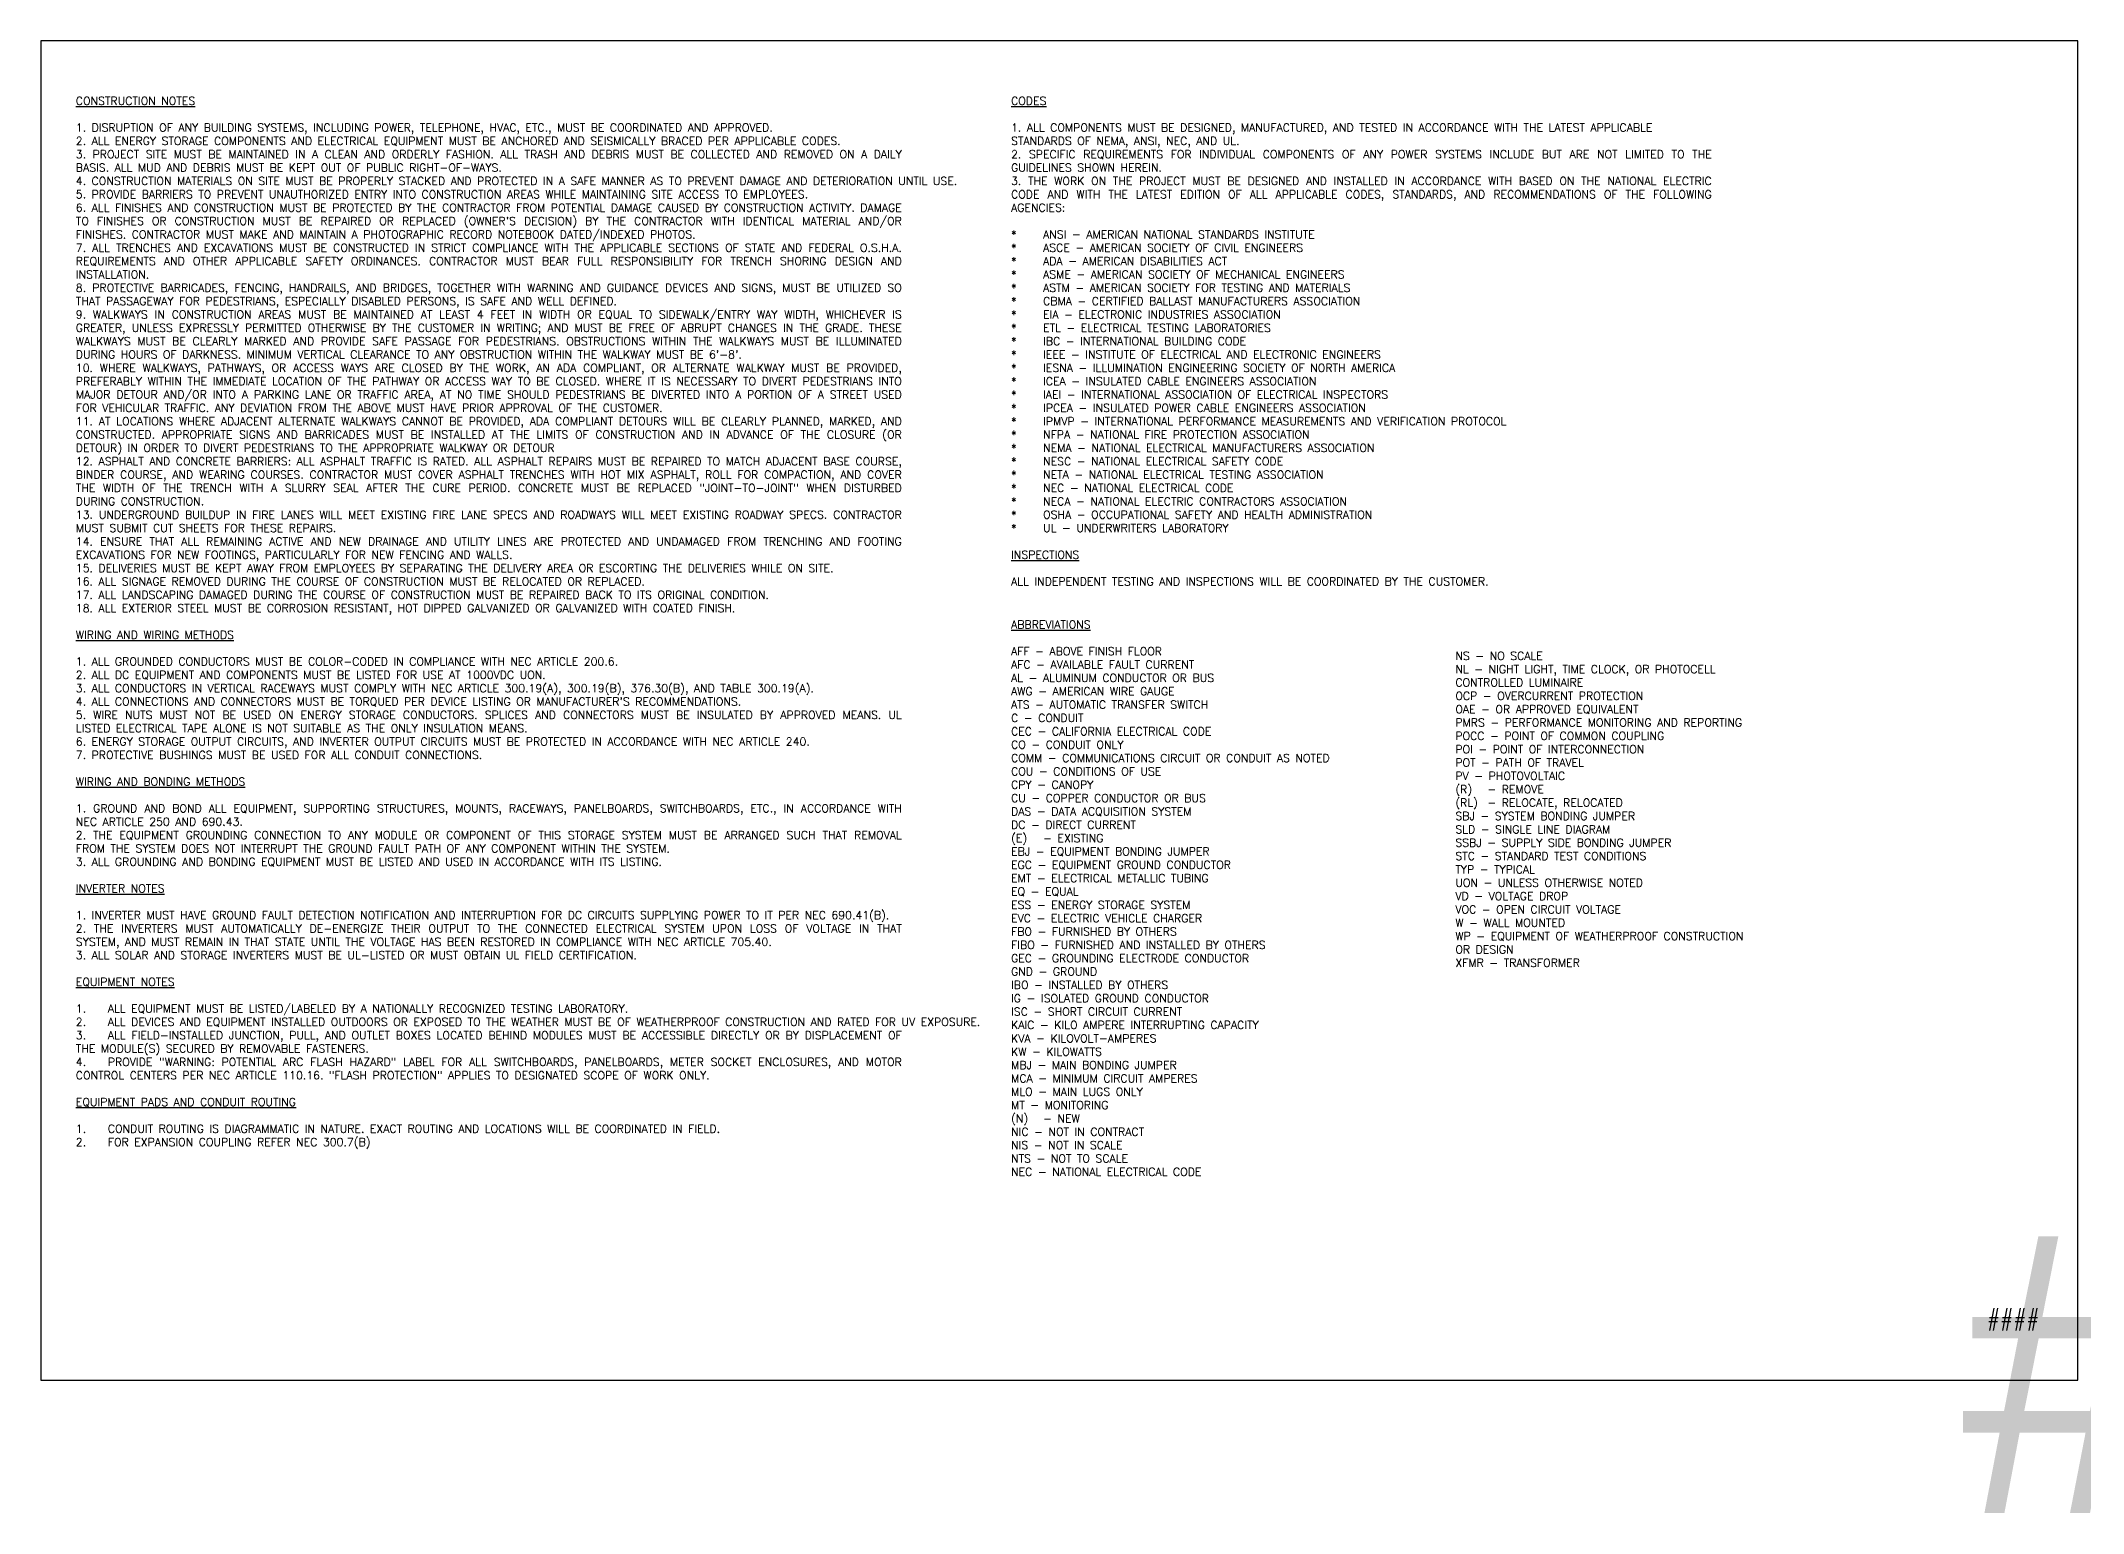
# Paper-space layout 'GENERAL' of a CAD drawing. Header units: inches. Extents: x 0.5 to 71, y -1.8 to 58.3.
# Drawn here: x 0.5 to 35.59, y -1.78 to 23.5 of the extents above; entities that cross this region are included whole.
import ezdxf
from ezdxf.enums import TextEntityAlignment as Align

# ---------------------------------------------------------------- set-up
doc = ezdxf.new("R2018")
doc.units = ezdxf.units.IN
doc.header["$MEASUREMENT"] = 0
doc.styles.add('Roman', font='romans.shx', dxfattribs={"height": 0.125})
doc.styles.get("Standard").update_dxf_attribs({"font": 'romans.shx'})

# ---------------------------------------------------------------- blocks, each defined once
blk = doc.blocks.new('sheetNumber')
at = {"style": 'Roman', "flags": 8}
blk.add_attdef('SHEETNUMBER', text='', height=0.25, dxfattribs=at).set_placement((0, 0), align=Align.TOP_LEFT)
blk = doc.blocks.new('sheetTitle')
at = {"lineweight": 30, "flags": 106}
blk.add_attdef('SHEETTITLE', text='', height=0.25, dxfattribs=at).set_placement((0, 0), align=Align.TOP_CENTER)

psp = doc.layouts.new('GENERAL')

# ---------------------------------------------------------------- linework, layer by layer
psp.add_lwpolyline([(0.5, 0.5), (35.5, 0.5), (35.5, 23.5), (0.5, 23.5)], close=True)

# ---------------------------------------------------------------- block references
ref = psp.add_blockref('sheetTitle', (33.5, 3))
lines = psp.add_mtext('####', dxfattribs={"insert": (33.5, 3), "char_height": 4.7812, "attachment_point": 1})
ref.add_attrib('SHEETTITLE', '', (33.5, 3), dxfattribs={"flags": 104}).embed_mtext(lines)
ref = psp.add_blockref('sheetNumber', (33.938, 1.688))
ref.add_attrib('SHEETNUMBER', '####', dxfattribs={"height": 0.25, "style": 'Roman'}).set_placement((33.938, 1.688), align=Align.TOP_LEFT)

# ---------------------------------------------------------------- texts
at = {"char_height": 0.1375, "attachment_point": 1, "style": 'Roman'}
for s, width, heights, insert in [('\\pxqj;{\\LCONSTRUCTION NOTES\\P\\P}1. DISRUPTION OF ANY BUILDING SYSTEMS, INCLUDING POWER, TELEPHONE, HVAC, ETC., MUST BE COORDINATED AND APPROVED.\\P2. ALL ENERGY STORAGE COMPONENTS AND ELECTRICAL EQUIPMENT MUST BE ANCHORED AND SEISMICALLY BRACED PER APPLICABLE CODES.\\P3. PROJECT SITE MUST BE MAINTAINED IN A CLEAN AND ORDERLY FASHION. ALL TRASH AND DEBRIS MUST BE COLLECTED AND REMOVED ON A DAILY BASIS. ALL MUD AND DEBRIS MUST BE KEPT OUT OF PUBLIC RIGHT-OF-WAYS.\\P4. CONSTRUCTION MATERIALS ON SITE MUST BE PROPERLY STACKED AND PROTECTED IN A SAFE MANNER AS TO PREVENT DAMAGE AND DETERIORATION UNTIL USE.\\P5. PROVIDE BARRIERS TO PREVENT UNAUTHORIZED ENTRY INTO CONSTRUCTION AREAS WHILE MAINTAINING SITE ACCESS TO EMPLOYEES.\\P6. ALL FINISHES AND CONSTRUCTION MUST BE PROTECTED BY THE CONTRACTOR FROM POTENTIAL DAMAGE CAUSED BY CONSTRUCTION ACTIVITY. DAMAGE TO FINISHES OR CONSTRUCTION MUST BE REPAIRED OR REPLACED (OWNER\'S DECISION) BY THE CONTRACTOR WITH IDENTICAL MATERIAL AND/OR FINISHES. CONTRACTOR MUST MAKE AND MAINTAIN A PHOTOGRAPHIC RECORD NOTEBOOK DATED/INDEXED PHOTOS.\\P7. ALL TRENCHES AND EXCAVATIONS MUST BE CONSTRUCTED IN STRICT COMPLIANCE WITH THE APPLICABLE SECTIONS OF STATE AND FEDERAL O.S.H.A. REQUIREMENTS AND OTHER APPLICABLE SAFETY ORDINANCES. CONTRACTOR MUST BEAR FULL RESPONSIBILITY FOR TRENCH SHORING DESIGN AND INSTALLATION.\\P8. PROTECTIVE BARRICADES, FENCING, HANDRAILS, AND BRIDGES, TOGETHER WITH WARNING AND GUIDANCE DEVICES AND SIGNS, MUST BE UTILIZED SO THAT PASSAGEWAY FOR PEDESTRIANS, ESPECIALLY DISABLED PERSONS, IS SAFE AND WELL DEFINED.\\P9. WALKWAYS IN CONSTRUCTION AREAS MUST BE MAINTAINED AT LEAST 4 FEET IN WIDTH OR EQUAL TO SIDEWALK/ENTRY WAY WIDTH, WHICHEVER IS GREATER, UNLESS EXPRESSLY PERMITTED OTHERWISE BY THE CUSTOMER IN WRITING; AND MUST BE FREE OF ABRUPT CHANGES IN THE GRADE. THESE WALKWAYS MUST BE CLEARLY MARKED AND PROVIDE SAFE PASSAGE FOR PEDESTRIANS. OBSTRUCTIONS WITHIN THE WALKWAYS MUST BE ILLUMINATED DURING HOURS OF DARKNESS. MINIMUM VERTICAL CLEARANCE TO ANY OBSTRUCTION WITHIN THE WALKWAY MUST BE 6\'-8\'.\\P10. WHERE WALKWAYS, PATHWAYS, OR ACCESS WAYS ARE CLOSED BY THE WORK, AN ADA COMPLIANT, OR ALTERNATE WALKWAY MUST BE PROVIDED, PREFERABLY WITHIN THE IMMEDIATE LOCATION OF THE PATHWAY OR ACCESS WAY TO BE CLOSED. WHERE IT IS NECESSARY TO DIVERT PEDESTRIANS INTO MAJOR DETOUR AND/OR INTO A PARKING LANE OR TRAFFIC AREA, AT NO TIME SHOULD PEDESTRIANS BE DIVERTED INTO A PORTION OF A STREET USED FOR VEHICULAR TRAFFIC. ANY DEVIATION FROM THE ABOVE MUST HAVE PRIOR APPROVAL OF THE CUSTOMER.\\P11. AT LOCATIONS WHERE ADJACENT ALTERNATE WALKWAYS CANNOT BE PROVIDED, ADA COMPLIANT DETOURS WILL BE CLEARLY PLANNED, MARKED, AND CONSTRUCTED. APPROPRIATE SIGNS AND BARRICADES MUST BE INSTALLED AT THE LIMITS OF CONSTRUCTION AND IN ADVANCE OF THE CLOSURE (OR DETOUR) IN ORDER TO DIVERT PEDESTRIANS TO THE APPROPRIATE WALKWAY OR DETOUR\\P12. ASPHALT AND CONCRETE BARRIERS: ALL ASPHALT TRAFFIC IS RATED. ALL ASPHALT REPAIRS MUST BE REPAIRED TO MATCH ADJACENT BASE COURSE, BINDER COURSE, AND WEARING COURSES. CONTRACTOR MUST COVER ASPHALT TRENCHES WITH HOT MIX ASPHALT, ROLL FOR COMPACTION, AND COVER THE WIDTH OF THE TRENCH WITH A SLURRY SEAL AFTER THE CURE PERIOD. CONCRETE MUST BE REPLACED "JOINT-TO-JOINT" WHEN DISTURBED DURING CONSTRUCTION.\\P13. UNDERGROUND BUILDUP IN FIRE LANES WILL MEET EXISTING FIRE LANE SPECS AND ROADWAYS WILL MEET EXISTING ROADWAY SPECS. CONTRACTOR MUST SUBMIT CUT SHEETS FOR THESE REPAIRS.\\P14. ENSURE THAT ALL REMAINING ACTIVE AND NEW DRAINAGE AND UTILITY LINES ARE PROTECTED AND UNDAMAGED FROM TRENCHING AND FOOTING EXCAVATIONS FOR NEW FOOTINGS, PARTICULARLY FOR NEW FENCING AND WALLS.\\P15. DELIVERIES MUST BE KEPT AWAY FROM EMPLOYEES BY SEPARATING THE DELIVERY AREA OR ESCORTING THE DELIVERIES WHILE ON SITE.\\P16. ALL SIGNAGE REMOVED DURING THE COURSE OF CONSTRUCTION MUST BE RELOCATED OR REPLACED.\\P17. ALL LANDSCAPING DAMAGED DURING THE COURSE OF CONSTRUCTION MUST BE REPAIRED BACK TO ITS ORIGINAL CONDITION.\\P18. ALL EXTERIOR STEEL MUST BE CORROSION RESISTANT, HOT DIPPED GALVANIZED OR GALVANIZED WITH COATED FINISH.\\P\\P{\\LWIRING AND WIRING METHODS\\P\\P}1. ALL GROUNDED CONDUCTORS MUST BE COLOR-CODED IN COMPLIANCE WITH NEC ARTICLE 200.6.\\P2. ALL DC EQUIPMENT AND COMPONENTS MUST BE LISTED FOR USE AT 1000VDC UON.\\P3. ALL CONDUCTORS IN VERTICAL RACEWAYS MUST COMPLY WITH NEC ARTICLE 300.19(A), 300.19(B), 376.30(B), AND TABLE 300.19(A).\\P4. ALL CONNECTIONS AND CONNECTORS MUST BE TORQUED PER DEVICE LISTING OR MANUFACTURER\'S RECOMMENDATIONS.\\P5. WIRE NUTS MUST NOT BE USED ON ENERGY STORAGE CONDUCTORS. SPLICES AND CONNECTORS MUST BE INSULATED BY APPROVED MEANS. UL LISTED ELECTRICAL TAPE ALONE IS NOT SUITABLE AS THE ONLY INSULATION MEANS.\\P6. ENERGY STORAGE OUTPUT CIRCUITS, AND INVERTER OUTPUT CIRCUITS MUST BE PROTECTED IN ACCORDANCE WITH NEC ARTICLE 240.\\P7. PROTECTIVE BUSHINGS MUST BE USED FOR ALL CONDUIT CONNECTIONS.\\P\\P{\\LWIRING AND BONDING METHODS}\\P\\P1. GROUND AND BOND ALL EQUIPMENT, SUPPORTING STRUCTURES, MOUNTS, RACEWAYS, PANELBOARDS, SWITCHBOARDS, ETC., IN ACCORDANCE WITH NEC ARTICLE 250 AND 690.43.\\P2. THE EQUIPMENT GROUNDING CONNECTION TO ANY MODULE OR COMPONENT OF THIS STORAGE SYSTEM MUST BE ARRANGED SUCH THAT REMOVAL FROM THE SYSTEM DOES NOT INTERRUPT THE GROUND FAULT PATH OF ANY COMPONENT WITHIN THE SYSTEM.\\P3. ALL GROUNDING AND BONDING EQUIPMENT MUST BE LISTED AND USED IN ACCORDANCE WITH ITS LISTING.\\P\\P{\\LINVERTER NOTES\\P\\P}1. INVERTER MUST HAVE GROUND FAULT DETECTION NOTIFICATION AND INTERRUPTION FOR DC CIRCUITS SUPPLYING POWER TO IT PER NEC 690.41(B).\\P2. THE INVERTERS MUST AUTOMATICALLY DE-ENERGIZE THEIR OUTPUT TO THE CONNECTED ELECTRICAL SYSTEM UPON LOSS OF VOLTAGE IN THAT SYSTEM, AND MUST REMAIN IN THAT STATE UNTIL THE VOLTAGE HAS BEEN RESTORED IN COMPLIANCE WITH NEC ARTICLE 705.40.\\P\\pq*;3. ALL SOLAR AND STORAGE INVERTERS MUST BE UL-LISTED OR MUST OBTAIN UL FIELD CERTIFICATION.\\P\\pqj;\\P{\\LEQUIPMENT NOTES\\P}\\P1.^IALL EQUIPMENT MUST BE LISTED/LABELED BY A NATIONALLY RECOGNIZED TESTING LABORATORY.\\P2.^IALL DEVICES AND EQUIPMENT INSTALLED OUTDOORS OR EXPOSED TO THE WEATHER MUST BE OF WEATHERPROOF CONSTRUCTION AND RATED FOR UV EXPOSURE.\\P3.^IALL FIELD-INSTALLED JUNCTION, PULL, AND OUTLET BOXES LOCATED BEHIND MODULES MUST BE ACCESSIBLE DIRECTLY OR BY DISPLACEMENT OF THE MODULE(S) SECURED BY REMOVABLE FASTENERS.\\P4.^IPROVIDE "WARNING: POTENTIAL ARC FLASH HAZARD" LABEL FOR ALL SWITCHBOARDS, PANELBOARDS, METER SOCKET ENCLOSURES, AND MOTOR CONTROL CENTERS PER NEC ARTICLE 110.16. "FLASH PROTECTION" APPLIES TO DESIGNATED SCOPE OF WORK ONLY.\\P\\P{\\LEQUIPMENT PADS AND CONDUIT ROUTING}\\P\\P1.^ICONDUIT ROUTING IS DIAGRAMMATIC IN NATURE. EXACT ROUTING AND LOCATIONS WILL BE COORDINATED IN FIELD.\\P2.^IFOR EXPANSION COUPLING REFER NEC 300.7(B)', 15.37524, [21.773], (1.101, 22.538)), ('\\pxqj;{\\LCODES\\P}\\P\\pq*;1. ALL COMPONENTS MUST BE DESIGNED, MANUFACTURED, AND TESTED IN ACCORDANCE WITH THE LATEST APPLICABLE STANDARDS OF NEMA, ANSI, NEC, AND UL.\\P\\pqj;2. SPECIFIC REQUIREMENTS FOR INDIVIDUAL COMPONENTS OF ANY POWER SYSTEMS INCLUDE BUT ARE NOT LIMITED TO THE GUIDELINES SHOWN HEREIN.\\P3. THE WORK ON THE PROJECT MUST BE DESIGNED AND INSTALLED IN ACCORDANCE WITH BASED ON THE NATIONAL ELECTRIC CODE AND WITH THE LATEST EDITION OF ALL APPLICABLE CODES, STANDARDS, AND RECOMMENDATIONS OF THE FOLLOWING AGENCIES:\\P\\P*^IANSI - AMERICAN NATIONAL STANDARDS INSTITUTE\\P*^IASCE - AMERICAN SOCIETY OF CIVIL ENGINEERS\\P*^IADA - AMERICAN DISABILITIES ACT\\P*^IASME - AMERICAN SOCIETY OF MECHANICAL ENGINEERS\\P*^IASTM - AMERICAN SOCIETY FOR TESTING AND MATERIALS\\P*^ICBMA - CERTIFIED BALLAST MANUFACTURERS ASSOCIATION\\P*^IEIA - ELECTRONIC INDUSTRIES ASSOCIATION\\P*^IETL - ELECTRICAL TESTING LABORATORIES\\P*^IIBC - INTERNATIONAL BUILDING CODE\\P*^IIEEE - INSTITUTE OF ELECTRICAL AND ELECTRONIC ENGINEERS\\P*^IIESNA - ILLUMINATION ENGINEERING SOCIETY OF NORTH AMERICA\\P*^IICEA - INSULATED CABLE ENGINEERS ASSOCIATION\\P*^IIAEI - INTERNATIONAL ASSOCIATION OF ELECTRICAL INSPECTORS\\P*^IIPCEA - INSULATED POWER CABLE ENGINEERS ASSOCIATION\\P*^IIPMVP - INTERNATIONAL PERFORMANCE MEASUREMENTS AND VERIFICATION PROTOCOL\\P*^INFPA - NATIONAL FIRE PROTECTION ASSOCIATION\\P*^INEMA - NATIONAL ELECTRICAL MANUFACTURERS ASSOCIATION\\P*^INESC - NATIONAL ELECTRICAL SAFETY CODE\\P*^INETA - NATIONAL ELECTRICAL TESTING ASSOCIATION\\P*^INEC - NATIONAL ELECTRICAL CODE\\P*^INECA - NATIONAL ELECTRIC CONTRACTORS ASSOCIATION\\P*^IOSHA - OCCUPATIONAL SAFETY AND HEALTH ADMINISTRATION\\P*^IUL - UNDERWRITERS LABORATORY\\P\\P{\\LINSPECTIONS}\\P\\PALL INDEPENDENT TESTING AND INSPECTIONS WILL BE COORDINATED BY THE CUSTOMER.', 13.04259, [8.839], (17.17, 22.538)), ('{\\LABBREVIATIONS\\P}\\PAFF - ABOVE FINISH FLOOR\\PAFC - AVAILABLE FAULT CURRENT\\PAL - ALUMINUM CONDUCTOR OR BUS\\PAWG - AMERICAN WIRE GAUGE\\PATS - AUTOMATIC TRANSFER SWITCH\\PC - CONDUIT\\PCEC - CALIFORNIA ELECTRICAL CODE\\PCO - CONDUIT ONLY\\PCOMM - COMMUNICATIONS CIRCUIT OR CONDUIT AS NOTED\\PCOU - CONDITIONS OF USE\\PCPY - CANOPY\\PCU - COPPER CONDUCTOR OR BUS\\PDAS - DATA ACQUISITION SYSTEM\\PDC - DIRECT CURRENT\\P(E)^I- EXISTING\\PEBJ - EQUIPMENT BONDING JUMPER\\PEGC - EQUIPMENT GROUND CONDUCTOR \\PEMT - ELECTRICAL METALLIC TUBING\\PEQ - EQUAL\\PESS - ENERGY STORAGE SYSTEM\\PEVC - ELECTRIC VEHICLE CHARGER\\PFBO - FURNISHED BY OTHERS\\PFIBO - FURNISHED AND INSTALLED BY OTHERS\\PGEC - GROUNDING ELECTRODE CONDUCTOR \\PGND - GROUND\\PIBO - INSTALLED BY OTHERS\\PIG - ISOLATED GROUND CONDUCTOR\\PISC - SHORT CIRCUIT CURRENT\\PKAIC - KILO AMPERE INTERRUPTING CAPACITY\\PKVA - KILOVOLT-AMPERES\\PKW - KILOWATTS\\PMBJ - MAIN BONDING JUMPER\\PMCA - MINIMUM CIRCUIT AMPERES\\PMLO - MAIN LUGS ONLY\\PMT - MONITORING\\P(N)^I- NEW\\PNIC - NOT IN CONTRACT\\PNIS - NOT IN SCALE\\PNTS - NOT TO SCALE\\PNEC - NATIONAL ELECTRICAL CODE', 6.58824, [10.12], (17.17, 13.546)), ('NS - NO SCALE\\PNL - NIGHT LIGHT, TIME CLOCK, OR PHOTOCELL CONTROLLED LUMINAIRE\\POCP - OVERCURRENT PROTECTION\\POAE - OR APPROVED EQUIVALENT\\PPMRS - PERFORMANCE MONITORING AND REPORTING\\PPOCC - POINT OF COMMON COUPLING\\PPOI - POINT OF INTERCONNECTION\\PPOT - PATH OF TRAVEL\\PPV - PHOTOVOLTAIC\\P(R)^I- REMOVE\\P(RL)^I- RELOCATE, RELOCATED\\PSBJ - SYSTEM BONDING JUMPER\\PSLD - SINGLE LINE DIAGRAM\\PSSBJ - SUPPLY SIDE BONDING JUMPER\\PSTC - STANDARD TEST CONDITIONS\\PTYP - TYPICAL\\PUON - UNLESS OTHERWISE NOTED\\PVD - VOLTAGE DROP\\PVOC - OPEN CIRCUIT VOLTAGE\\PW - WALL MOUNTED\\PWP - EQUIPMENT OF WEATHERPROOF CONSTRUCTION OR DESIGN\\PXFMR - TRANSFORMER', 5.46272, [8.32], (24.803, 13.009))]:
    psp.add_mtext_dynamic_manual_height_columns(s, width=width, gutter_width=1.1, heights=heights, dxfattribs=dict(at, insert=insert))

doc.saveas('drawing.dxf')
